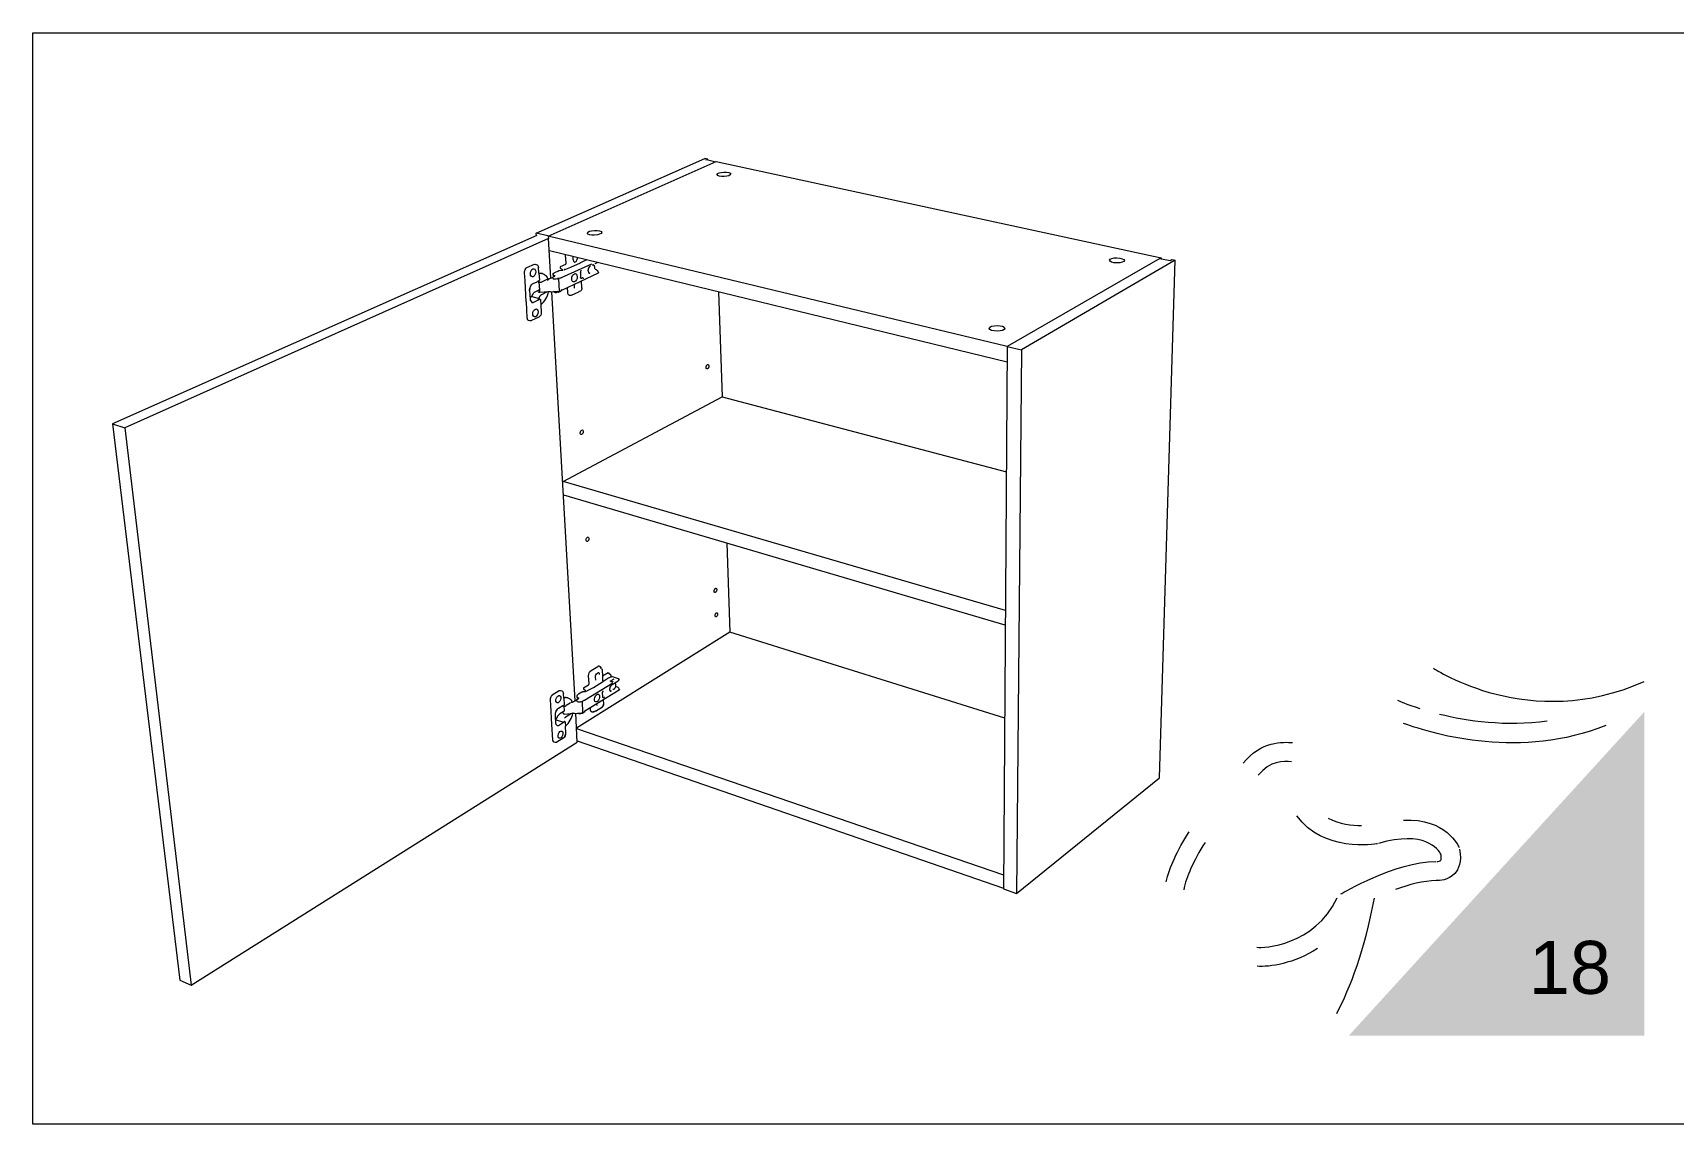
# Model space of a CAD drawing. Header units: metres. Extents: x -11.5 to 7.4, y -3.8 to 5.9.
# Drawn here: x 4.3485 to 4.6482, y 0.3238 to 0.5232 of the extents above; entities that cross this region are included whole.
import ezdxf

# ---------------------------------------------------------------- set-up
doc = ezdxf.new("R2010")
doc.units = ezdxf.units.M
doc.header["$MEASUREMENT"] = 0
for name, color, linetype, lineweight in [('PDF10_Geometry_Num_Penna__7_Num_Penna__7', 7, 'Continuous', 18), ('PDF10_Solid Fills_Num_Penna__7_Num_Penna__7', 7, 'Continuous', 18), ('PDF10_Text_Num_Penna__7_Num_Penna__7', 7, 'Continuous', 18)]:
    doc.layers.add(name, color=color, linetype=linetype, lineweight=lineweight)
doc.styles.add('GENERATED_STYLE_1', font='')
doc.styles.get('GENERATED_STYLE_1').set_extended_font_data('Arial')

msp = doc.modelspace()

# ---------------------------------------------------------------- hatches: boundary and pattern name
at = {"layer": 'PDF10_Solid Fills_Num_Penna__7_Num_Penna__7', "linetype": 'Continuous', "lineweight": 18}
msp.add_hatch(color=7, dxfattribs=at).paths.add_polyline_path([(4.6429, 0.33998), (4.6429, 0.39912), (4.58892, 0.33998)])

# ---------------------------------------------------------------- linework, layer by layer
at = {"layer": 'PDF10_Geometry_Num_Penna__7_Num_Penna__7', "color": 7, "linetype": 'Continuous', "lineweight": 18, "flags": 128}
for points in [[(4.66014, 0.32379), (4.34846, 0.32379), (4.34846, 0.52316), (4.66014, 0.52316)], [(4.44451, 0.47967), (4.4445, 0.47967)], [(4.44534, 0.47977), (4.44536, 0.47977)], [(4.44679, 0.48034), (4.44678, 0.48034)], [(4.44855, 0.4812), (4.44853, 0.48115)], [(4.44856, 0.48116), (4.44855, 0.48116)], [(4.44866, 0.47971), (4.44866, 0.47968), (4.44865, 0.47966)], [(4.44963, 0.48169), (4.44955, 0.48167)], [(4.45161, 0.48121), (4.45159, 0.48119), (4.45157, 0.48117), (4.45153, 0.48115), (4.45157, 0.48118)], [(4.44137, 0.47766), (4.44137, 0.47763), (4.44136, 0.47761)], [(4.44246, 0.47811), (4.44248, 0.47808)], [(4.44256, 0.47807), (4.44246, 0.47804), (4.44257, 0.47805)], [(4.44367, 0.47865), (4.44371, 0.47866)], [(4.44373, 0.47868), (4.44371, 0.47868), (4.44369, 0.47866)], [(4.44383, 0.4788), (4.44381, 0.4788), (4.4438, 0.47879), (4.44378, 0.47877)], [(4.4438, 0.47872), (4.4438, 0.47875), (4.4438, 0.47877), (4.44381, 0.47879), (4.44383, 0.4788)], [(4.44381, 0.47874), (4.4438, 0.47875)], [(4.44383, 0.47875), (4.44382, 0.47874)], [(4.44385, 0.4788), (4.44383, 0.4788)], [(4.44434, 0.47825), (4.44436, 0.47825)], [(4.44439, 0.47826), (4.44442, 0.47826)], [(4.44455, 0.47825), (4.44453, 0.47825), (4.44451, 0.47824)], [(4.44743, 0.47723), (4.44743, 0.47721), (4.44743, 0.4772), (4.44743, 0.47718), (4.44743, 0.47716)], [(4.44758, 0.47726), (4.44757, 0.47728)], [(4.4482, 0.47751), (4.4482, 0.47752), (4.4482, 0.47753), (4.44819, 0.47755), (4.44819, 0.47756), (4.44819, 0.47757)], [(4.44895, 0.47836), (4.44894, 0.47837), (4.44892, 0.47837)], [(4.44899, 0.47838), (4.449, 0.47836), (4.44901, 0.47833)], [(4.45006, 0.47935), (4.45004, 0.47934)], [(4.43918, 0.47602), (4.4392, 0.47603), (4.43921, 0.47604)], [(4.44095, 0.47454), (4.44108, 0.47451), (4.44106, 0.47451), (4.44103, 0.47451), (4.44101, 0.47449)], [(4.44096, 0.47454), (4.44097, 0.47455)], [(4.441, 0.47607), (4.44101, 0.47606)], [(4.44101, 0.47578), (4.44103, 0.47578), (4.44105, 0.47577), (4.44106, 0.47577)], [(4.44102, 0.47584), (4.44102, 0.47582), (4.44104, 0.4758), (4.44105, 0.47579)], [(4.44107, 0.47577), (4.44108, 0.47576), (4.4411, 0.47576)], [(4.44118, 0.47431), (4.4412, 0.47432), (4.44121, 0.47433)], [(4.44412, 0.47574), (4.44414, 0.47574)], [(4.44468, 0.47595), (4.44466, 0.47595), (4.44464, 0.47595)], [(4.44501, 0.47608), (4.44502, 0.47609), (4.44502, 0.47609), (4.44504, 0.47611)], [(4.44686, 0.47521), (4.44686, 0.4752)], [(4.47197, 0.46229), (4.47197, 0.46222), (4.47196, 0.46215), (4.47195, 0.46208), (4.47193, 0.46202), (4.47189, 0.46196), (4.47186, 0.4619), (4.47183, 0.46185), (4.47178, 0.46181), (4.47174, 0.46179), (4.4717, 0.46177), (4.47166, 0.46176), (4.47162, 0.46177), (4.47158, 0.46179), (4.47155, 0.46182), (4.47152, 0.46186), (4.4715, 0.46191), (4.47149, 0.46197), (4.47148, 0.46203), (4.47149, 0.4621), (4.47149, 0.46217), (4.47151, 0.46224), (4.47153, 0.4623), (4.47156, 0.46236), (4.47159, 0.46242), (4.47163, 0.46247), (4.47167, 0.46251), (4.47172, 0.46254), (4.47176, 0.46255), (4.4718, 0.46256), (4.47184, 0.46255), (4.47188, 0.46253), (4.47191, 0.4625), (4.47193, 0.46246), (4.47195, 0.46241), (4.47197, 0.46235)], [(4.47342, 0.42144), (4.47341, 0.42138), (4.47341, 0.42132), (4.47339, 0.42125), (4.47337, 0.42118), (4.47334, 0.42112), (4.47331, 0.42107), (4.47327, 0.42102), (4.47323, 0.42098), (4.47319, 0.42095), (4.47315, 0.42093), (4.47311, 0.42092), (4.47307, 0.42093), (4.47304, 0.42094), (4.47301, 0.42096), (4.47298, 0.421), (4.47296, 0.42104), (4.47295, 0.4211), (4.47294, 0.42116), (4.47294, 0.42122), (4.47295, 0.42129), (4.47297, 0.42135), (4.47299, 0.42141), (4.47302, 0.42148), (4.47305, 0.42153), (4.47309, 0.42158), (4.47313, 0.42162), (4.47317, 0.42165), (4.47321, 0.42167), (4.47325, 0.42168), (4.47329, 0.42168), (4.47332, 0.42166), (4.47335, 0.42164), (4.47338, 0.4216), (4.4734, 0.42155), (4.47341, 0.4215)], [(4.45128, 0.40549), (4.4513, 0.4055), (4.45131, 0.40552)], [(4.45243, 0.40671), (4.45245, 0.40673), (4.45247, 0.40674)], [(4.45258, 0.40467), (4.45256, 0.4046)], [(4.4537, 0.40623), (4.45372, 0.40622), (4.45372, 0.40621)], [(4.45441, 0.40464), (4.45443, 0.40465)], [(4.44819, 0.40167), (4.44817, 0.40167), (4.44815, 0.40165), (4.44814, 0.40164)], [(4.44815, 0.40237), (4.44816, 0.40238)], [(4.4488, 0.40277), (4.44879, 0.40277)], [(4.45297, 0.40182), (4.45295, 0.40182)], [(4.45396, 0.40332), (4.45393, 0.40331)], [(4.45474, 0.40437), (4.45475, 0.40437)], [(4.44408, 0.39927), (4.44409, 0.39926)], [(4.44532, 0.40021), (4.44534, 0.40022), (4.44536, 0.40022), (4.44537, 0.40023), (4.44538, 0.40023)], [(4.44536, 0.40023), (4.44551, 0.40017)], [(4.44553, 0.39874), (4.44554, 0.39874), (4.44556, 0.39874)], [(4.44557, 0.39874), (4.44558, 0.39873), (4.4456, 0.39872), (4.44561, 0.39872), (4.44563, 0.39872)], [(4.44589, 0.40027), (4.44589, 0.40025), (4.44588, 0.40023)], [(4.44699, 0.40095), (4.44699, 0.40093), (4.44698, 0.40092), (4.44697, 0.40091), (4.44696, 0.4009), (4.44695, 0.40089)], [(4.44804, 0.40146), (4.44807, 0.40148)], [(4.44807, 0.40159), (4.44809, 0.40157), (4.44811, 0.40154)], [(4.44815, 0.40156), (4.44814, 0.40154)], [(4.44815, 0.40156), (4.44816, 0.40157), (4.44816, 0.40159), (4.44816, 0.4016), (4.44815, 0.40161)], [(4.44819, 0.40157), (4.44817, 0.40157), (4.44816, 0.40157)], [(4.44866, 0.40101), (4.44868, 0.40102)], [(4.44871, 0.40102), (4.44874, 0.40102)], [(4.44886, 0.40101), (4.44885, 0.401), (4.44882, 0.401)], [(4.44898, 0.39898), (4.44896, 0.39897), (4.44894, 0.39897)], [(4.44929, 0.39915), (4.4493, 0.39916), (4.44931, 0.39917), (4.44932, 0.39918), (4.44933, 0.3992)], [(4.45097, 0.39913), (4.45098, 0.39914), (4.45098, 0.39915)], [(4.4516, 0.40035), (4.45159, 0.40033), (4.45158, 0.40031)], [(4.44392, 0.39702), (4.44394, 0.39704), (4.44396, 0.39705)], [(4.44549, 0.39742), (4.4455, 0.39743)], [(4.4457, 0.39717), (4.44572, 0.39719), (4.44573, 0.3972)]]:
    msp.add_lwpolyline(points, close=True, dxfattribs=at)
for points in [[(4.44043, 0.48657), (4.47126, 0.50022)], [(4.44264, 0.486), (4.4733, 0.49966)], [(4.47178, 0.5001), (4.47126, 0.50022)], [(4.47143, 0.49995), (4.47178, 0.5001)], [(4.47179, 0.49987), (4.47143, 0.49995)], [(4.47179, 0.49987), (4.47178, 0.5001)], [(4.473, 0.49961), (4.47179, 0.49987)], [(4.4733, 0.49966), (4.55463, 0.48203), (4.55463, 0.4819)], [(4.44056, 0.48611), (4.36304, 0.45171)], [(4.44271, 0.48559), (4.3653, 0.45102)], [(4.44258, 0.48605), (4.44043, 0.48657)], [(4.44047, 0.48607), (4.44043, 0.48657)], [(4.5265, 0.46584), (4.44264, 0.486)], [(4.44264, 0.486), (4.44267, 0.4856)], [(4.44313, 0.47833), (4.44271, 0.48559)], [(4.52649, 0.46298), (4.44284, 0.48334)], [(4.4458, 0.48085), (4.44582, 0.48087), (4.44585, 0.4809), (4.44587, 0.48094), (4.44589, 0.48098), (4.4459, 0.48102), (4.4459, 0.48107), (4.44581, 0.48262)], [(4.43867, 0.48021), (4.43861, 0.48018), (4.43855, 0.48014), (4.4385, 0.48008), (4.43845, 0.48002), (4.4384, 0.47995), (4.43836, 0.47987), (4.43833, 0.47979), (4.4383, 0.4797), (4.43827, 0.47961), (4.43826, 0.47952), (4.43826, 0.47943), (4.43826, 0.47934), (4.43834, 0.47785)], [(4.44025, 0.48086), (4.4402, 0.48087), (4.44015, 0.48086), (4.44009, 0.48085), (4.44005, 0.48083), (4.43867, 0.48021)], [(4.44093, 0.47923), (4.44087, 0.48027), (4.44087, 0.48025), (4.44085, 0.48024), (4.44083, 0.48023)], [(4.44383, 0.47936), (4.44451, 0.47967)], [(4.44449, 0.47967), (4.44451, 0.47968), (4.44453, 0.47968), (4.44455, 0.47969), (4.44457, 0.4797), (4.4446, 0.4797), (4.44462, 0.4797), (4.44465, 0.47971)], [(4.44519, 0.47975), (4.44465, 0.4797), (4.4446, 0.4797), (4.44455, 0.47969), (4.44451, 0.47967)], [(4.4458, 0.48085), (4.44479, 0.4804), (4.4449, 0.48037)], [(4.44479, 0.4804), (4.44481, 0.48021), (4.44522, 0.47988)], [(4.45051, 0.48092), (4.44499, 0.47837)], [(4.44532, 0.47978), (4.44533, 0.47978), (4.44529, 0.47977), (4.44525, 0.47976), (4.44519, 0.47975)], [(4.44532, 0.47978), (4.4453, 0.47977), (4.44527, 0.47977), (4.44525, 0.47976), (4.44522, 0.47976), (4.44519, 0.47976)], [(4.44523, 0.47976), (4.44523, 0.47978), (4.44523, 0.47981), (4.44522, 0.47988)], [(4.44553, 0.47985), (4.44679, 0.48034), (4.44856, 0.48116)], [(4.44567, 0.47991), (4.44564, 0.4799), (4.44562, 0.47989), (4.4456, 0.47988), (4.44558, 0.47987), (4.44556, 0.47986), (4.44553, 0.47985)], [(4.44718, 0.4817), (4.44716, 0.48229)], [(4.44866, 0.47971), (4.44862, 0.47969), (4.44859, 0.47965), (4.44856, 0.47961), (4.44853, 0.47956), (4.44852, 0.4795), (4.44851, 0.47944), (4.44851, 0.47939), (4.44852, 0.4794), (4.44853, 0.47941)], [(4.44859, 0.48121), (4.44956, 0.48167), (4.44963, 0.48169)], [(4.44995, 0.4797), (4.44995, 0.47972), (4.44995, 0.47977), (4.44996, 0.47983), (4.44997, 0.47989), (4.44997, 0.47995), (4.44999, 0.48001), (4.45, 0.48006), (4.45002, 0.48012), (4.45004, 0.48018), (4.45006, 0.48023), (4.45009, 0.48028), (4.45011, 0.48033), (4.45014, 0.48037), (4.45015, 0.4804)], [(4.44995, 0.4797), (4.44995, 0.47966), (4.44995, 0.47961), (4.44996, 0.47956), (4.44997, 0.47951), (4.44997, 0.47947), (4.44999, 0.47943), (4.45, 0.47939), (4.45001, 0.47936), (4.45003, 0.47933), (4.45004, 0.47931), (4.45005, 0.47929), (4.45006, 0.47928), (4.45007, 0.47927), (4.45012, 0.47927), (4.45016, 0.47927), (4.45021, 0.47928), (4.45026, 0.4793)], [(4.45021, 0.48043), (4.45015, 0.4804), (4.45016, 0.48042), (4.45019, 0.48046), (4.45022, 0.48049), (4.45025, 0.48053), (4.45027, 0.48055), (4.4503, 0.48057), (4.45032, 0.48059), (4.45034, 0.4806), (4.45036, 0.48061)], [(4.45068, 0.48076), (4.45074, 0.48077), (4.45078, 0.48078), (4.45083, 0.48077)], [(4.45107, 0.48057), (4.45106, 0.48059), (4.45103, 0.48063), (4.451, 0.48068), (4.45095, 0.48071), (4.45092, 0.48074), (4.45088, 0.48076), (4.45083, 0.48077)], [(4.4511, 0.48002), (4.4511, 0.48004), (4.45112, 0.4801), (4.45113, 0.48017), (4.45114, 0.48023), (4.45114, 0.48029), (4.45113, 0.48036), (4.45113, 0.48042), (4.45111, 0.48048), (4.45109, 0.48053), (4.45107, 0.48057)], [(4.45119, 0.48099), (4.45153, 0.48115)], [(4.55437, 0.48196), (4.5265, 0.46588)], [(4.55719, 0.4816), (4.52911, 0.46526)], [(4.55433, 0.38705), (4.55719, 0.4816)], [(4.55437, 0.48196), (4.55624, 0.48155), (4.55656, 0.48174)], [(4.55463, 0.48203), (4.55447, 0.48194)], [(4.55656, 0.48174), (4.55719, 0.4816)], [(4.43835, 0.47785), (4.43857, 0.47404)], [(4.44081, 0.47776), (4.44079, 0.47776), (4.44078, 0.47776), (4.44076, 0.47776), (4.44074, 0.47776), (4.44072, 0.47775), (4.44059, 0.47769)], [(4.44098, 0.47761), (4.44074, 0.47775)], [(4.44081, 0.47776), (4.44084, 0.47776), (4.44088, 0.47778), (4.44091, 0.4778), (4.44093, 0.47783), (4.44095, 0.47786), (4.44097, 0.4779), (4.44099, 0.47792), (4.441, 0.47793), (4.44101, 0.47795)], [(4.44081, 0.47776), (4.44082, 0.47776), (4.44083, 0.47776), (4.44085, 0.47776), (4.44086, 0.47776), (4.44087, 0.47776), (4.44088, 0.47777), (4.44089, 0.47777), (4.4409, 0.47778), (4.44091, 0.47778), (4.44092, 0.47779), (4.44093, 0.47779), (4.44095, 0.4778), (4.44095, 0.47781), (4.44097, 0.47782), (4.44097, 0.47783), (4.44098, 0.47784), (4.44099, 0.47785), (4.44099, 0.47786), (4.441, 0.47787), (4.441, 0.47788), (4.441, 0.47789), (4.441, 0.47791), (4.44101, 0.47792), (4.44101, 0.47793), (4.44101, 0.47794)], [(4.44093, 0.47923), (4.44101, 0.47795)], [(4.44145, 0.47922), (4.44158, 0.47918), (4.44146, 0.47921), (4.44133, 0.47922), (4.4412, 0.47921), (4.44107, 0.4792), (4.44093, 0.47917)], [(4.44094, 0.47749), (4.44094, 0.47755), (4.44093, 0.4776)], [(4.44093, 0.4776), (4.44101, 0.47621)], [(4.44134, 0.47759), (4.44129, 0.47757), (4.44124, 0.47756), (4.4412, 0.47756), (4.44115, 0.47755), (4.44111, 0.47756), (4.44107, 0.47757), (4.44102, 0.47758), (4.44098, 0.47761)], [(4.44104, 0.47747), (4.44103, 0.47752), (4.44103, 0.47757)], [(4.4425, 0.47813), (4.4414, 0.47762)], [(4.44256, 0.4782), (4.44255, 0.47819), (4.44254, 0.47817), (4.44253, 0.47816), (4.44252, 0.47814), (4.44251, 0.47813), (4.4425, 0.47813)], [(4.44276, 0.47819), (4.44268, 0.47813), (4.44264, 0.47811), (4.4426, 0.47809), (4.44256, 0.47807)], [(4.44257, 0.47805), (4.44263, 0.47806), (4.4427, 0.47808)], [(4.44276, 0.47819), (4.44279, 0.47822), (4.44284, 0.47824), (4.44288, 0.47825), (4.44346, 0.47844)], [(4.44345, 0.47847), (4.44345, 0.47849), (4.44346, 0.47851), (4.44347, 0.47853), (4.44349, 0.47855), (4.44351, 0.47858), (4.44354, 0.4786), (4.44358, 0.47862), (4.44362, 0.47864), (4.44366, 0.47865), (4.44367, 0.47865)], [(4.44346, 0.47834), (4.44345, 0.47847)], [(4.44354, 0.47905), (4.44354, 0.47908), (4.44354, 0.47912), (4.44356, 0.47916), (4.44358, 0.4792), (4.44362, 0.47923), (4.44366, 0.47927), (4.4437, 0.4793), (4.44376, 0.47933), (4.44382, 0.47936), (4.44383, 0.47936)], [(4.44359, 0.47883), (4.44358, 0.47895), (4.44356, 0.47898), (4.44354, 0.47902), (4.44354, 0.47905)], [(4.44372, 0.47869), (4.44359, 0.47883), (4.44356, 0.47886), (4.44355, 0.4789), (4.44354, 0.47893), (4.44354, 0.47905)], [(4.44373, 0.47879), (4.44373, 0.47881), (4.44374, 0.47882), (4.44375, 0.47883), (4.44377, 0.47883), (4.44379, 0.47882), (4.44381, 0.47881), (4.44383, 0.4788)], [(4.4438, 0.47873), (4.44379, 0.47872), (4.44378, 0.47871), (4.44376, 0.4787), (4.44374, 0.47869), (4.44373, 0.47868)], [(4.44374, 0.47868), (4.44378, 0.4787), (4.44381, 0.47872), (4.44383, 0.47875), (4.44385, 0.47876), (4.44386, 0.47877), (4.44386, 0.47879), (4.44385, 0.4788)], [(4.4442, 0.47818), (4.44424, 0.47819), (4.44426, 0.47821), (4.44429, 0.47822), (4.44432, 0.47823), (4.44434, 0.47824), (4.44437, 0.47826)], [(4.44449, 0.47824), (4.44462, 0.47595), (4.44461, 0.47592), (4.4446, 0.47588), (4.44459, 0.47586), (4.4446, 0.47585), (4.44461, 0.47584), (4.44462, 0.47584)], [(4.44488, 0.47836), (4.44485, 0.47837), (4.44481, 0.47836), (4.44477, 0.47835), (4.44455, 0.47825)], [(4.44499, 0.47837), (4.44495, 0.47836), (4.44491, 0.47835), (4.44488, 0.47836)], [(4.45173, 0.47924), (4.44505, 0.47611), (4.44507, 0.47613), (4.4451, 0.47616), (4.44511, 0.4762), (4.44511, 0.47624)], [(4.44747, 0.47724), (4.44747, 0.47723), (4.44747, 0.47719), (4.44747, 0.47717), (4.44745, 0.47716), (4.44743, 0.47715)], [(4.44746, 0.4765), (4.44743, 0.47715)], [(4.44851, 0.47939), (4.44856, 0.47845), (4.44857, 0.47846), (4.44858, 0.47848)], [(4.44873, 0.47829), (4.4487, 0.47828), (4.44866, 0.47828), (4.44863, 0.47829), (4.4486, 0.47832), (4.44858, 0.47836), (4.44856, 0.4784), (4.44856, 0.47845)], [(4.44891, 0.47837), (4.44873, 0.47829)], [(4.44879, 0.47657), (4.44873, 0.47783)], [(4.44913, 0.47828), (4.44909, 0.47827), (4.44906, 0.47827), (4.44902, 0.47828), (4.449, 0.4783)], [(4.43858, 0.47404), (4.43875, 0.47109)], [(4.43928, 0.47645), (4.43927, 0.47647), (4.43925, 0.47648), (4.43922, 0.47639), (4.4392, 0.4763), (4.43918, 0.4762), (4.43917, 0.47611), (4.43918, 0.47602)], [(4.43928, 0.47645), (4.43927, 0.47641), (4.43925, 0.47635), (4.43923, 0.47629), (4.43922, 0.47623), (4.43922, 0.47617), (4.43922, 0.47611), (4.43922, 0.47606), (4.43931, 0.47452)], [(4.43929, 0.47479), (4.43938, 0.47483)], [(4.43931, 0.47452), (4.43931, 0.47448), (4.43932, 0.47443), (4.43933, 0.47439), (4.43934, 0.47435), (4.43936, 0.47431), (4.43938, 0.47427), (4.4394, 0.47424), (4.43962, 0.47395)], [(4.43956, 0.47501), (4.43952, 0.47495), (4.43947, 0.4749), (4.43943, 0.47485), (4.43938, 0.47483)], [(4.43981, 0.47543), (4.43956, 0.47501)], [(4.43967, 0.47494), (4.43964, 0.47495), (4.43961, 0.47497), (4.43958, 0.47499), (4.43956, 0.47501)], [(4.4396, 0.47398), (4.43987, 0.47391), (4.44085, 0.47437)], [(4.43962, 0.47395), (4.43964, 0.47393), (4.43966, 0.47392), (4.43967, 0.4739), (4.43969, 0.4739), (4.4397, 0.47389), (4.43976, 0.47389), (4.43981, 0.47389), (4.43987, 0.47391)], [(4.44087, 0.47464), (4.43967, 0.47494)], [(4.44016, 0.47578), (4.44009, 0.47574), (4.44003, 0.47569), (4.43998, 0.47565), (4.43992, 0.47559), (4.43987, 0.47552), (4.43981, 0.47543)], [(4.44079, 0.47607), (4.44016, 0.47578)], [(4.441, 0.47621), (4.44093, 0.47618), (4.44088, 0.47616), (4.44084, 0.47614), (4.44081, 0.47611), (4.44079, 0.47609), (4.44079, 0.47606)], [(4.44079, 0.47452), (4.44083, 0.47458), (4.44087, 0.47463)], [(4.44095, 0.47454), (4.44092, 0.47455), (4.4409, 0.47455), (4.44087, 0.47454), (4.44085, 0.47454), (4.44082, 0.47453), (4.44079, 0.47452)], [(4.44099, 0.47447), (4.44079, 0.47452)], [(4.4408, 0.4759), (4.4408, 0.47587), (4.44082, 0.47585), (4.44086, 0.47583), (4.4409, 0.47581), (4.44095, 0.47579), (4.44101, 0.47578)], [(4.44085, 0.47437), (4.4409, 0.47439), (4.44095, 0.47443), (4.44099, 0.47447)], [(4.44112, 0.47506), (4.44087, 0.47464), (4.4409, 0.47463), (4.44093, 0.47461), (4.44096, 0.47459), (4.44098, 0.47457)], [(4.44101, 0.47621), (4.44103, 0.47588)], [(4.44103, 0.47601), (4.44103, 0.47596), (4.44103, 0.47592), (4.44103, 0.47588), (4.44103, 0.47586), (4.44102, 0.47585), (4.44101, 0.47586), (4.44102, 0.47585)], [(4.44112, 0.47576), (4.4427, 0.47589), (4.44273, 0.47589), (4.44275, 0.47589), (4.44278, 0.47589), (4.4428, 0.47589), (4.44282, 0.47588), (4.44284, 0.47588)], [(4.44112, 0.47506), (4.44117, 0.47513), (4.44122, 0.4752), (4.44127, 0.47525), (4.44133, 0.4753), (4.44138, 0.47534), (4.44144, 0.47538)], [(4.44144, 0.47538), (4.44253, 0.47588)], [(4.44305, 0.47584), (4.44304, 0.47584), (4.44303, 0.47584), (4.44302, 0.47584), (4.443, 0.47584), (4.44299, 0.47584), (4.44298, 0.47584), (4.44297, 0.47584), (4.44296, 0.47584), (4.44295, 0.47585), (4.44293, 0.47585), (4.44292, 0.47586), (4.44284, 0.47588)], [(4.44305, 0.47584), (4.44439, 0.47595)], [(4.44753, 0.40112), (4.44327, 0.47586)], [(4.44446, 0.4758), (4.44442, 0.47579), (4.44439, 0.47578), (4.44434, 0.47577), (4.4443, 0.47576), (4.44424, 0.47575), (4.44419, 0.47574), (4.44415, 0.47574), (4.44413, 0.47574), (4.44412, 0.47574)], [(4.44462, 0.47583), (4.44463, 0.47583), (4.44466, 0.47586), (4.44467, 0.47589), (4.44468, 0.47592), (4.44468, 0.47595)], [(4.44462, 0.47583), (4.44484, 0.47593)], [(4.44484, 0.47593), (4.44487, 0.47595), (4.4449, 0.47597), (4.44493, 0.47599), (4.44495, 0.47601), (4.44498, 0.47604), (4.44501, 0.47608)], [(4.44511, 0.47624), (4.44507, 0.47621), (4.44504, 0.47619), (4.445, 0.47615), (4.44501, 0.47612), (4.44502, 0.47609), (4.44501, 0.47608)], [(4.44827, 0.47588), (4.44824, 0.47586), (4.4482, 0.47583), (4.44816, 0.47581), (4.44817, 0.47581), (4.44817, 0.47583)], [(4.47375, 0.47582), (4.47439, 0.45668)], [(4.43875, 0.47109), (4.43877, 0.47101), (4.43878, 0.47093), (4.43881, 0.47085), (4.43884, 0.47078), (4.43888, 0.47073), (4.43893, 0.47068), (4.43898, 0.47065), (4.43904, 0.47063)], [(4.43958, 0.47059), (4.43954, 0.47057), (4.4395, 0.47056), (4.43945, 0.47055), (4.4394, 0.47055), (4.43935, 0.47055), (4.4393, 0.47056), (4.43903, 0.47063)], [(4.5265, 0.46588), (4.52582, 0.36676), (4.52822, 0.36593), (4.55433, 0.38705)], [(4.5265, 0.46588), (4.52911, 0.46526)], [(4.52911, 0.46526), (4.52822, 0.36593)], [(4.44536, 0.44117), (4.47439, 0.45668)], [(4.47439, 0.45668), (4.52635, 0.44293)], [(4.36305, 0.45171), (4.3653, 0.45102)], [(4.36305, 0.45171), (4.37531, 0.35008)], [(4.3653, 0.45102), (4.37741, 0.34917)], [(4.52617, 0.41761), (4.44537, 0.44117)], [(4.52615, 0.41496), (4.44551, 0.43871)], [(4.47529, 0.42994), (4.47584, 0.41364)], [(4.47584, 0.41364), (4.44781, 0.39614)], [(4.52604, 0.39795), (4.47584, 0.41364)], [(4.45196, 0.40745), (4.45191, 0.40746), (4.45186, 0.40746), (4.4518, 0.40745), (4.45175, 0.40743), (4.45169, 0.4074)], [(4.45205, 0.40742), (4.45196, 0.40745)], [(4.45205, 0.40742), (4.45209, 0.40741), (4.45212, 0.40739), (4.45215, 0.40737), (4.45218, 0.40734), (4.4522, 0.40731), (4.45223, 0.40727), (4.45224, 0.40724), (4.45226, 0.40719), (4.45227, 0.40714), (4.45228, 0.40712), (4.45216, 0.40726)], [(4.45238, 0.407), (4.45228, 0.40712)], [(4.45238, 0.407), (4.4524, 0.40697), (4.45242, 0.40694), (4.45244, 0.40691), (4.45246, 0.40686), (4.45247, 0.40681), (4.45247, 0.40676), (4.45253, 0.40561)], [(4.4536, 0.40626), (4.45253, 0.40561), (4.45257, 0.40499)], [(4.45257, 0.405), (4.45257, 0.40496), (4.45256, 0.40492), (4.45256, 0.40488), (4.45255, 0.40484), (4.45255, 0.4048), (4.45254, 0.40476)], [(4.4536, 0.40626), (4.4537, 0.40623)], [(4.45373, 0.40618), (4.45373, 0.40615), (4.45405, 0.40589)], [(4.45445, 0.40465), (4.45441, 0.40462), (4.45436, 0.40461), (4.45431, 0.4046), (4.45426, 0.40459), (4.45421, 0.40459), (4.45415, 0.4046), (4.45411, 0.40461), (4.45407, 0.40463), (4.45404, 0.40465), (4.45402, 0.40467), (4.45402, 0.4047), (4.45402, 0.40472), (4.45404, 0.40475), (4.45407, 0.40477)], [(4.45413, 0.40573), (4.45412, 0.40576), (4.45411, 0.4058), (4.4541, 0.40583), (4.45407, 0.40586), (4.45405, 0.40589)], [(4.45463, 0.40511), (4.45407, 0.40477)], [(4.45417, 0.40555), (4.45415, 0.40559), (4.45413, 0.40562), (4.45413, 0.40567), (4.45413, 0.40573)], [(4.44338, 0.40215), (4.44332, 0.40212), (4.44327, 0.40207), (4.44321, 0.40201), (4.44317, 0.40195), (4.44312, 0.40188), (4.44309, 0.4018), (4.44305, 0.40172), (4.44303, 0.40164), (4.443, 0.40155), (4.44299, 0.40147), (4.44298, 0.40139), (4.44298, 0.40131), (4.44305, 0.40031)], [(4.4449, 0.40297), (4.44486, 0.40298), (4.44481, 0.40298), (4.44476, 0.40298), (4.44471, 0.40296), (4.44466, 0.40293), (4.44338, 0.40215)], [(4.44548, 0.40164), (4.44543, 0.40246), (4.44543, 0.40244), (4.44541, 0.40242), (4.44539, 0.40241)], [(4.44621, 0.40166), (4.44611, 0.40169), (4.44601, 0.4017), (4.44591, 0.40171), (4.4458, 0.40171), (4.4457, 0.4017), (4.44559, 0.40167), (4.44548, 0.40164)], [(4.44548, 0.40164), (4.44555, 0.40041)], [(4.44807, 0.40159), (4.44795, 0.40177), (4.44793, 0.40181), (4.44791, 0.40186), (4.4479, 0.4019)], [(4.4481, 0.40149), (4.44814, 0.40152), (4.44816, 0.40155), (4.44819, 0.40157), (4.4482, 0.4016), (4.44821, 0.40161), (4.44821, 0.40163), (4.44821, 0.40164), (4.44821, 0.40165), (4.44819, 0.40166)], [(4.44815, 0.40156), (4.44815, 0.40161), (4.44815, 0.40163), (4.44816, 0.40165), (4.44818, 0.40165), (4.44819, 0.40166)], [(4.44879, 0.40276), (4.44879, 0.40277), (4.44881, 0.40278), (4.44884, 0.40279), (4.44886, 0.40279), (4.44888, 0.4028), (4.44891, 0.40281), (4.44893, 0.40281)], [(4.44907, 0.40349), (4.44908, 0.40333), (4.44947, 0.403)], [(4.45443, 0.40436), (4.44928, 0.40119)], [(4.45558, 0.40308), (4.44934, 0.39921), (4.44936, 0.39922), (4.44937, 0.39924), (4.44938, 0.39927), (4.44938, 0.3993)], [(4.44956, 0.4029), (4.44954, 0.40289), (4.44952, 0.40288), (4.4495, 0.40288), (4.44947, 0.40287), (4.44944, 0.40287)], [(4.44948, 0.40287), (4.44947, 0.4029), (4.44947, 0.40293), (4.44947, 0.403)], [(4.44976, 0.40299), (4.44979, 0.403), (4.44982, 0.40302), (4.44984, 0.40303), (4.44987, 0.40305), (4.4499, 0.40306), (4.44993, 0.40308), (4.45092, 0.40359)], [(4.45092, 0.40359), (4.45256, 0.4046)], [(4.4526, 0.40184), (4.45256, 0.40267)], [(4.45277, 0.40172), (4.45273, 0.4017), (4.4527, 0.4017), (4.45267, 0.40171), (4.45264, 0.40172), (4.45262, 0.40175), (4.45261, 0.40179), (4.4526, 0.40184)], [(4.45293, 0.40182), (4.45277, 0.40172)], [(4.45393, 0.40342), (4.45394, 0.40345), (4.45395, 0.40348), (4.45396, 0.40351), (4.45398, 0.40352)], [(4.45396, 0.40291), (4.45401, 0.4029), (4.45405, 0.4029), (4.4541, 0.40291), (4.45415, 0.40293), (4.45419, 0.40296)], [(4.45441, 0.40328), (4.45445, 0.40327), (4.45449, 0.40327), (4.45452, 0.40327), (4.45456, 0.40327), (4.4546, 0.40328), (4.45461, 0.40329)], [(4.45461, 0.40329), (4.45464, 0.4033), (4.45468, 0.40332), (4.45472, 0.40334), (4.45475, 0.40337), (4.45478, 0.40339)], [(4.45495, 0.40422), (4.45492, 0.40426), (4.45488, 0.4043), (4.45485, 0.40433), (4.45481, 0.40435), (4.45477, 0.40437)], [(4.45478, 0.40339), (4.45479, 0.4034), (4.45483, 0.40345), (4.45486, 0.40349), (4.4549, 0.40354), (4.45493, 0.4036), (4.45495, 0.40366), (4.45497, 0.40371), (4.45498, 0.40372)], [(4.45498, 0.40372), (4.45499, 0.40377), (4.455, 0.40383), (4.45501, 0.40389), (4.45501, 0.40395), (4.45501, 0.404), (4.455, 0.40406), (4.45499, 0.40411), (4.45498, 0.40417), (4.45495, 0.40422)], [(4.44305, 0.40031), (4.44326, 0.39683)], [(4.44449, 0.39971), (4.44438, 0.39964)], [(4.44474, 0.39874), (4.44467, 0.3987), (4.44461, 0.39864), (4.44456, 0.39859), (4.44451, 0.39853), (4.44446, 0.39846), (4.44441, 0.39837)], [(4.44532, 0.40021), (4.4453, 0.4002), (4.44449, 0.39971)], [(4.44534, 0.39912), (4.44474, 0.39874)], [(4.44551, 0.39922), (4.44546, 0.3992), (4.44541, 0.39917), (4.44537, 0.39914), (4.44534, 0.39911), (4.44532, 0.39908), (4.44532, 0.39904)], [(4.44532, 0.39904), (4.44533, 0.3989)], [(4.44533, 0.3989), (4.44534, 0.39887), (4.44536, 0.39884), (4.44539, 0.39881), (4.44543, 0.39878), (4.44547, 0.39876), (4.44553, 0.39874)], [(4.44536, 0.40023), (4.44553, 0.40017), (4.44551, 0.40018)], [(4.44539, 0.40023), (4.44543, 0.40024), (4.44545, 0.40025), (4.44548, 0.40028), (4.4455, 0.40031), (4.44551, 0.40035), (4.44553, 0.40037), (4.44554, 0.40039), (4.44555, 0.40041)], [(4.44539, 0.40023), (4.4454, 0.40023), (4.44541, 0.40023), (4.44542, 0.40024), (4.44543, 0.40024), (4.44544, 0.40024), (4.44545, 0.40025), (4.44546, 0.40025), (4.44547, 0.40026), (4.44548, 0.40027), (4.44549, 0.40027), (4.4455, 0.40028), (4.44551, 0.40029), (4.44552, 0.4003), (4.44552, 0.40031), (4.44553, 0.40032), (4.44553, 0.40033), (4.44554, 0.40034), (4.44554, 0.40035), (4.44554, 0.40036), (4.44555, 0.40037), (4.44555, 0.40039), (4.44555, 0.4004)], [(4.44547, 0.40019), (4.44553, 0.39922)], [(4.44553, 0.40017), (4.44558, 0.40016), (4.44563, 0.40015), (4.44568, 0.40015), (4.44573, 0.40016), (4.44579, 0.40018), (4.44583, 0.4002), (4.44587, 0.40022)], [(4.44564, 0.39872), (4.44712, 0.39887), (4.44715, 0.39887), (4.44717, 0.39888), (4.44719, 0.39887), (4.44722, 0.39887), (4.44724, 0.39887), (4.44726, 0.39886)], [(4.44666, 0.40071), (4.44591, 0.40025)], [(4.44594, 0.39826), (4.4469, 0.39885)], [(4.44694, 0.40088), (4.44673, 0.40075)], [(4.44718, 0.40095), (4.44711, 0.4009), (4.44707, 0.40087), (4.44703, 0.40084), (4.44699, 0.40082)], [(4.44718, 0.40095), (4.44721, 0.40098), (4.44725, 0.401), (4.44729, 0.40102), (4.44783, 0.40125)], [(4.44745, 0.39884), (4.44744, 0.39884), (4.44743, 0.39884), (4.44742, 0.39883), (4.44741, 0.39884), (4.44739, 0.39884), (4.44738, 0.39884), (4.44737, 0.39884), (4.44736, 0.39884), (4.44735, 0.39884), (4.44726, 0.39886)], [(4.44745, 0.39884), (4.44864, 0.39896)], [(4.44795, 0.39357), (4.44765, 0.39886)], [(4.44783, 0.40125), (4.44783, 0.40128), (4.44784, 0.40132), (4.44786, 0.40134), (4.44789, 0.40137), (4.44791, 0.4014), (4.44794, 0.40142), (4.44798, 0.40144), (4.44802, 0.40146), (4.44804, 0.40146)], [(4.44783, 0.40113), (4.44783, 0.40125)], [(4.44813, 0.40153), (4.4481, 0.40151), (4.44808, 0.40149), (4.44805, 0.40148), (4.44802, 0.40146)], [(4.44854, 0.40094), (4.44857, 0.40095), (4.44859, 0.40096), (4.44862, 0.40098), (4.44864, 0.40099), (4.44866, 0.401), (4.44869, 0.40102)], [(4.44881, 0.401), (4.44892, 0.39897)], [(4.44917, 0.40116), (4.44914, 0.40116), (4.44911, 0.40115), (4.44907, 0.40113), (4.44886, 0.40101)], [(4.44892, 0.39897), (4.44892, 0.39894), (4.44891, 0.39892), (4.44889, 0.3989), (4.4489, 0.39889), (4.44891, 0.39888), (4.44893, 0.39888), (4.44894, 0.39888)], [(4.44914, 0.39901), (4.44894, 0.39888), (4.44896, 0.3989), (4.44897, 0.39892), (4.44898, 0.39895), (4.44898, 0.39898)], [(4.44929, 0.39915), (4.44927, 0.39913), (4.44925, 0.3991), (4.44923, 0.39908), (4.4492, 0.39905), (4.44917, 0.39903), (4.44914, 0.39901), (4.44916, 0.39902), (4.44917, 0.39905), (4.44918, 0.39907), (4.44918, 0.3991)], [(4.44928, 0.40119), (4.44924, 0.40117), (4.44921, 0.40116), (4.44917, 0.40116)], [(4.44918, 0.3991), (4.44922, 0.39913), (4.44925, 0.39916), (4.44928, 0.3992)], [(4.44938, 0.3993), (4.44935, 0.39928), (4.44931, 0.39924), (4.44928, 0.3992), (4.44929, 0.39918), (4.4493, 0.39916), (4.44929, 0.39915)], [(4.45059, 0.39911), (4.45054, 0.39913), (4.4505, 0.39916), (4.45046, 0.3992), (4.45043, 0.39925), (4.4504, 0.39931), (4.45038, 0.39937), (4.45037, 0.39944), (4.45036, 0.39952), (4.45034, 0.39983)], [(4.45097, 0.39913), (4.45093, 0.39911), (4.4509, 0.39909), (4.45086, 0.39908), (4.45082, 0.39907), (4.45077, 0.39907), (4.45072, 0.39907), (4.45068, 0.39908), (4.45058, 0.39911)], [(4.45106, 0.39918), (4.45087, 0.39914)], [(4.45097, 0.39913), (4.45106, 0.39918)], [(4.4513, 0.39926), (4.45128, 0.39924), (4.45126, 0.39923), (4.45124, 0.39923), (4.45122, 0.39922), (4.4512, 0.39921), (4.45106, 0.39918)], [(4.45134, 0.39935), (4.45134, 0.39932), (4.45133, 0.3993), (4.45132, 0.39927), (4.4513, 0.39926)], [(4.45156, 0.4003), (4.45154, 0.40057)], [(4.44326, 0.39683), (4.44343, 0.39401)], [(4.44392, 0.39772), (4.444, 0.39776)], [(4.44396, 0.39708), (4.44396, 0.39706), (4.44397, 0.39702), (4.44398, 0.39698), (4.44398, 0.39695), (4.444, 0.39691), (4.44401, 0.39688), (4.44403, 0.39686), (4.44424, 0.39664)], [(4.44417, 0.39795), (4.44413, 0.39789), (4.44409, 0.39784), (4.44404, 0.3978), (4.444, 0.39776)], [(4.444, 0.39776), (4.44401, 0.39773), (4.44402, 0.3977), (4.44404, 0.39768), (4.44407, 0.39767)], [(4.44407, 0.39767), (4.4454, 0.39721)], [(4.44441, 0.39837), (4.44417, 0.39795)], [(4.44424, 0.39664), (4.44425, 0.39663), (4.44426, 0.39662), (4.44427, 0.39661), (4.44432, 0.3966), (4.44437, 0.3966), (4.44443, 0.39662), (4.44448, 0.39665)], [(4.44448, 0.39664), (4.4454, 0.39721)], [(4.4454, 0.39721), (4.44544, 0.39724), (4.44548, 0.39728), (4.44552, 0.39732)], [(4.4455, 0.39741), (4.44563, 0.39737), (4.4456, 0.39737), (4.44558, 0.39737), (4.44555, 0.39735), (4.44552, 0.39732)], [(4.44565, 0.39793), (4.44569, 0.398), (4.44573, 0.39806), (4.44578, 0.39812), (4.44583, 0.39817), (4.44589, 0.39822), (4.44594, 0.39826)], [(4.44781, 0.3961), (4.52584, 0.36934)], [(4.37741, 0.34917), (4.44795, 0.39357)], [(4.44343, 0.39402), (4.44343, 0.39394), (4.44345, 0.39387), (4.44347, 0.39381), (4.4435, 0.39375), (4.44354, 0.39371), (4.44358, 0.39368), (4.44363, 0.39366)], [(4.44794, 0.3938), (4.52582, 0.36689)], [(4.37531, 0.35008), (4.37741, 0.34917)]]:
    msp.add_lwpolyline(points, dxfattribs=at)
for points in [[(4.44087, 0.48027, 0.340824), (4.44052, 0.48079), (4.44025, 0.48086)], [(4.45179, 0.47936), (4.4518, 0.47937), (4.4518, 0.47933), (4.4518, 0.47931), (4.45179, 0.47929), (4.45178, 0.47927), (4.45176, 0.47926), (4.45175, 0.47925), (4.45173, 0.47924), (4.45176, 0.47925), (4.45178, 0.47928), (4.45179, 0.47932), (4.45179, 0.47936, 0.306806), (4.45144, 0.47984), (4.45125, 0.4799), (4.45123, 0.47989)], [(4.43928, 0.47645), (4.43943, 0.47696), (4.43944, 0.47695), (4.43946, 0.47694, -0.182932), (4.43974, 0.47729), (4.43988, 0.47736), (4.44059, 0.47769)], [(4.44158, 0.47918, -0.257172), (4.44261, 0.47809), (4.44258, 0.47815), (4.44256, 0.4782)], [(4.44816, 0.47581), (4.44684, 0.47519), (4.4468, 0.47517), (4.44676, 0.47516), (4.44672, 0.47515), (4.44668, 0.47515), (4.44664, 0.47515), (4.4466, 0.47516), (4.4465, 0.47518, -0.318727), (4.44619, 0.47571), (4.44614, 0.47663)], [(4.44876, 0.47652), (4.44878, 0.47653), (4.44879, 0.47655), (4.44879, 0.47657, -0.288512), (4.4485, 0.47598), (4.44827, 0.47588)], [(4.44108, 0.47451), (4.44109, 0.47451), (4.4411, 0.4745), (4.44112, 0.4745), (4.44113, 0.47449), (4.44114, 0.47449), (4.44115, 0.47448), (4.44116, 0.47447), (4.44117, 0.47446), (4.44118, 0.47445), (4.44118, 0.47445), (4.44119, 0.47444), (4.4412, 0.47443), (4.4412, 0.47441), (4.4412, 0.4744), (4.44121, 0.47439), (4.44121, 0.47438), (4.44121, 0.47437), (4.44122, 0.47436), (4.44122, 0.47435), (4.44127, 0.47346, 0.186672), (4.44271, 0.47589), (4.4427, 0.47586), (4.44269, 0.47583), (4.44269, 0.47584), (4.44267, 0.47585), (4.44267, 0.47586), (4.44265, 0.47587), (4.44264, 0.47588), (4.44263, 0.47589)], [(4.44446, 0.4758), (4.44447, 0.4758), (4.44448, 0.47581), (4.44449, 0.47581), (4.44451, 0.47581), (4.44452, 0.47581), (4.44453, 0.47584), (4.44455, 0.47584), (4.44457, 0.47585), (4.44461, 0.47583), (4.4446, 0.47583), (4.44459, 0.47582), (4.44457, 0.47582), (4.44456, 0.47582), (4.44455, 0.47581), (4.44453, 0.47582), (4.44453, 0.47583), (4.44453, 0.47584), (4.4445, 0.47584), (4.44447, 0.47583), (4.44447, 0.47582), (4.44447, 0.47581), (4.44446, 0.4758, -0.220961), (4.44361, 0.47589)], [(4.44127, 0.47346), (4.44135, 0.47205, -0.294773), (4.44094, 0.47123), (4.43958, 0.47059)], [(4.44907, 0.40349), (4.45001, 0.40406), (4.45003, 0.40409), (4.45006, 0.40411), (4.45007, 0.40415), (4.45009, 0.40419), (4.4501, 0.40423), (4.4501, 0.40427), (4.45002, 0.40572, -0.242754), (4.45045, 0.40665), (4.45169, 0.40741)], [(4.45131, 0.40491), (4.45128, 0.40549, -0.24643), (4.45162, 0.40621)], [(4.45258, 0.40467), (4.45259, 0.40468), (4.45351, 0.40524), (4.45427, 0.40559), (4.45428, 0.40559), (4.45429, 0.4056), (4.4543, 0.40559), (4.45429, 0.40559), (4.45539, 0.40523), (4.45542, 0.40521), (4.45546, 0.40518), (4.45549, 0.40515), (4.45551, 0.40512), (4.45552, 0.40508), (4.45553, 0.40504), (4.45554, 0.40505, -0.282196), (4.45543, 0.4048), (4.45546, 0.40483), (4.45549, 0.40487), (4.45551, 0.40492), (4.45553, 0.40498), (4.45553, 0.40504)], [(4.45397, 0.40291), (4.45396, 0.40292), (4.45395, 0.40293), (4.45395, 0.40294), (4.45394, 0.40296), (4.45393, 0.40298), (4.45392, 0.40301), (4.45391, 0.40305), (4.45391, 0.4031), (4.4539, 0.40314), (4.4539, 0.40319), (4.4539, 0.40325), (4.45391, 0.40331), (4.45391, 0.40337), (4.45392, 0.40339, -0.193319), (4.45433, 0.40412), (4.45543, 0.4048)], [(4.44543, 0.40246, 0.308502), (4.44516, 0.40289), (4.4449, 0.40297)], [(4.44621, 0.40166), (4.44634, 0.40162, -0.212527), (4.44704, 0.40085), (4.44701, 0.4009), (4.44699, 0.40095)], [(4.4479, 0.4019), (4.4479, 0.40201, -0.275076), (4.44817, 0.40238), (4.4488, 0.40277), (4.44884, 0.40278), (4.44888, 0.4028), (4.44893, 0.40281), (4.44945, 0.40286), (4.44949, 0.40287), (4.44954, 0.40288), (4.44958, 0.4029), (4.44957, 0.4029), (4.44958, 0.4029), (4.4496, 0.40289), (4.4496, 0.40296)], [(4.45562, 0.40317), (4.45563, 0.40318), (4.45563, 0.40315), (4.45563, 0.40313), (4.45562, 0.40312), (4.45561, 0.4031), (4.4556, 0.40309), (4.45558, 0.40308), (4.4556, 0.40309), (4.45561, 0.40311), (4.45562, 0.40314), (4.45562, 0.40317, 0.288424), (4.45529, 0.40363), (4.45511, 0.4037), (4.4551, 0.4037)], [(4.44394, 0.3988), (4.44408, 0.39927), (4.44411, 0.39935), (4.44415, 0.39943), (4.4442, 0.39951), (4.44425, 0.39958), (4.44431, 0.39964), (4.44436, 0.39969), (4.44442, 0.39974), (4.44442, 0.3997), (4.44441, 0.39968), (4.4444, 0.39965), (4.44438, 0.39964, 0.167771), (4.44408, 0.39927), (4.44391, 0.39881), (4.44393, 0.3988), (4.44394, 0.3988), (4.44392, 0.39875), (4.44391, 0.39869), (4.44389, 0.39864), (4.44389, 0.39858), (4.44388, 0.39854), (4.44388, 0.39848), (4.44388, 0.39843), (4.44396, 0.39708)], [(4.44563, 0.39737), (4.44564, 0.39737), (4.44565, 0.39736), (4.44566, 0.39736), (4.44567, 0.39735), (4.44568, 0.39734), (4.44568, 0.39733), (4.44569, 0.39732), (4.4457, 0.39732), (4.44571, 0.39731), (4.44571, 0.3973), (4.44571, 0.39729), (4.44572, 0.39728), (4.44573, 0.39727), (4.44573, 0.39726), (4.44573, 0.39724), (4.44573, 0.39723), (4.44574, 0.39722), (4.44578, 0.3965, 0.164191), (4.44712, 0.39887), (4.44711, 0.39886), (4.44711, 0.39884), (4.44711, 0.39885), (4.4471, 0.39886), (4.44709, 0.39887)], [(4.44894, 0.39888), (4.44892, 0.39887), (4.44891, 0.39887), (4.44889, 0.39887), (4.44887, 0.39886), (4.44886, 0.39886), (4.44884, 0.39886), (4.44884, 0.39887), (4.44881, 0.39888), (4.44878, 0.39887), (4.44878, 0.39885), (4.44877, 0.39885, -0.238409), (4.44802, 0.39889, 0.271649), (4.44877, 0.39885), (4.44878, 0.39885), (4.4488, 0.39886), (4.44881, 0.39886), (4.44883, 0.39886), (4.44884, 0.39886)], [(4.4513, 0.39926), (4.45253, 0.40002), (4.45255, 0.40004), (4.45256, 0.40006), (4.45257, 0.40009), (4.45258, 0.40012, 0.243001), (4.45276, 0.40053), (4.45278, 0.40054), (4.45279, 0.40056), (4.4528, 0.40058), (4.45276, 0.40132)], [(4.44363, 0.39366), (4.44388, 0.39357), (4.44393, 0.39355), (4.44397, 0.39355), (4.44401, 0.39355), (4.44406, 0.39355), (4.4441, 0.39356), (4.44415, 0.39358), (4.44418, 0.3936), (4.44422, 0.39362), (4.44548, 0.39441), (4.44551, 0.39442), (4.44551, 0.39445), (4.44552, 0.39447), (4.44553, 0.3945, 0.236241), (4.44582, 0.39513), (4.44584, 0.39515), (4.44585, 0.39517), (4.44585, 0.39519), (4.44578, 0.3965)]]:
    msp.add_lwpolyline(points, format="xyb", dxfattribs=at)
msp.add_lwpolyline([(4.45268, 0.40293), (4.45269, 0.40294), (4.4527, 0.40296), (4.4527, 0.40298), (4.45267, 0.40295), (4.45263, 0.40292), (4.45261, 0.40287), (4.45259, 0.40282), (4.45257, 0.40277), (4.45256, 0.40272), (4.45256, 0.40267), (4.45257, 0.40268), (4.45258, 0.40269, -0.228676)], format="xyb", close=True, dxfattribs=at)
at = {"layer": 'PDF10_Geometry_Num_Penna__7_Num_Penna__7', "color": 7, "linetype": 'Continuous', "lineweight": 18}
for centre, radius, start, end in [((4.45215, 0.40054), 0.000643, 306.2748, 3.0657), ((4.44494, 0.39514), 0.000913, 306.2321, 2.7502)]:
    msp.add_arc(centre, radius, start, end, dxfattribs=at)
for centre, major_axis, ratio in [((4.47474, 0.49731), (0.00125, 0.00004), 0.321992), ((4.45109, 0.48663), (0.00131, 0.00006), 0.337), ((4.43986, 0.47932), (0.000173, 0.000731), 0.624314), ((4.54654, 0.48158), (-0.00136, 0.00002), 0.346127), ((4.44743, 0.47841), (0.00018, 0.000763), 0.612587), ((4.44029, 0.47199), (0.000183, 0.000724), 0.61935), ((4.52465, 0.46917), (-0.00143, 0), 0.36599), ((4.44875, 0.4502), (0.000115, 0.000405), 0.600009), ((4.4498, 0.43064), (0.000119, 0.000396), 0.588507), ((4.47334, 0.41683), (0.000116, 0.000372), 0.546199), ((4.44448, 0.40144), (0.000231, 0.000668), 0.58367), ((4.45155, 0.40162), (0.000239, 0.000698), 0.573042), ((4.44487, 0.39495), (0.000235, 0.000663), 0.577836)]:
    msp.add_ellipse(centre, major_axis=major_axis, ratio=ratio, dxfattribs=at)
for centre, major_axis, ratio, start_param, end_param in [((4.44757, 0.48188), (0.000138, 0.000595), 0.613312, 2.020023, 5.226154), ((4.44401, 0.4784), (0.000555, 0.00004), 0.387702, 3.226925, 5.321829), ((4.44462, 0.47622), (0.00103, 0.0003), 0.361151, 3.223811, 4.097415), ((4.45171, 0.40584), (0.000096, 0.000409), 0.688557, 5.074155, 6.915868), ((4.44836, 0.4012), (0.00053, 0.000063), 0.492173, 3.161481, 5.250994)]:
    msp.add_ellipse(centre, major_axis=major_axis, ratio=ratio, start_param=start_param, end_param=end_param, dxfattribs=at)
for points in [[(4.6044, 0.40709), (4.60458, 0.40697), (4.62193, 0.39533), (4.6429, 0.40467)], [(4.59782, 0.40122), (4.59788, 0.40122), (4.59939, 0.40052), (4.60191, 0.39972)], [(4.60546, 0.39872), (4.61051, 0.39747), (4.61757, 0.39643), (4.62514, 0.39746)], [(4.63588, 0.39663), (4.62041, 0.39042), (4.6049, 0.39482), (4.59892, 0.39701)], [(4.5696, 0.38971), (4.57289, 0.39386), (4.57691, 0.39361), (4.57863, 0.3935)], [(4.57841, 0.39001), (4.57695, 0.3901), (4.5745, 0.39025), (4.57235, 0.38754)], [(4.59415, 0.37502), (4.59374, 0.37495), (4.58411, 0.37343), (4.57943, 0.3801)], [(4.58514, 0.37969), (4.58718, 0.37862), (4.58952, 0.37835), (4.59122, 0.37833)], [(4.59888, 0.37935), (4.60668, 0.37969), (4.60895, 0.37459), (4.60905, 0.37433)], [(4.55552, 0.36805), (4.55616, 0.3707), (4.55755, 0.37376), (4.55972, 0.37719)], [(4.56264, 0.37525), (4.56051, 0.37188), (4.5592, 0.36896), (4.55875, 0.36659)], [(4.60574, 0.37314), (4.60527, 0.37397), (4.6027, 0.37755), (4.59436, 0.37507)], [(4.58747, 0.36585), (4.58787, 0.36609), (4.59732, 0.37167), (4.60483, 0.37179)], [(4.60501, 0.37179), (4.60522, 0.37177), (4.60558, 0.37183), (4.60569, 0.37196)], [(4.60569, 0.37196), (4.60578, 0.37196), (4.60581, 0.3722), (4.60581, 0.37253)], [(4.60581, 0.37253), (4.60581, 0.37269), (4.60577, 0.37291), (4.60574, 0.37314)], [(4.60915, 0.37402), (4.60963, 0.37169), (4.60894, 0.37034), (4.60828, 0.36961)], [(4.60828, 0.36961), (4.60709, 0.36829), (4.60543, 0.36827), (4.60489, 0.36829)], [(4.60489, 0.36829), (4.60253, 0.36825), (4.59988, 0.36755), (4.59743, 0.36667)], [(4.57213, 0.35612), (4.5733, 0.35589), (4.58259, 0.3564), (4.58679, 0.36511)], [(4.5867, 0.34402), (4.58918, 0.34864), (4.59181, 0.35571), (4.59359, 0.36508)], [(4.5832, 0.35591), (4.57895, 0.3531), (4.57437, 0.35247), (4.57218, 0.35263)]]:
    msp.add_open_spline(points, degree=3, dxfattribs=at)

# ---------------------------------------------------------------- texts
at = {"layer": 'PDF10_Text_Num_Penna__7_Num_Penna__7', "color": 7, "linetype": 'Continuous', "lineweight": 18, "insert": (4.62178, 0.34746), "char_height": 0.0096733, "attachment_point": 7, "style": 'GENERATED_STYLE_1'}
msp.add_mtext('\\A1;{\\pql;\\fArial|b0|i0|c0|p34;18}', dxfattribs=at)

doc.saveas('drawing.dxf')
